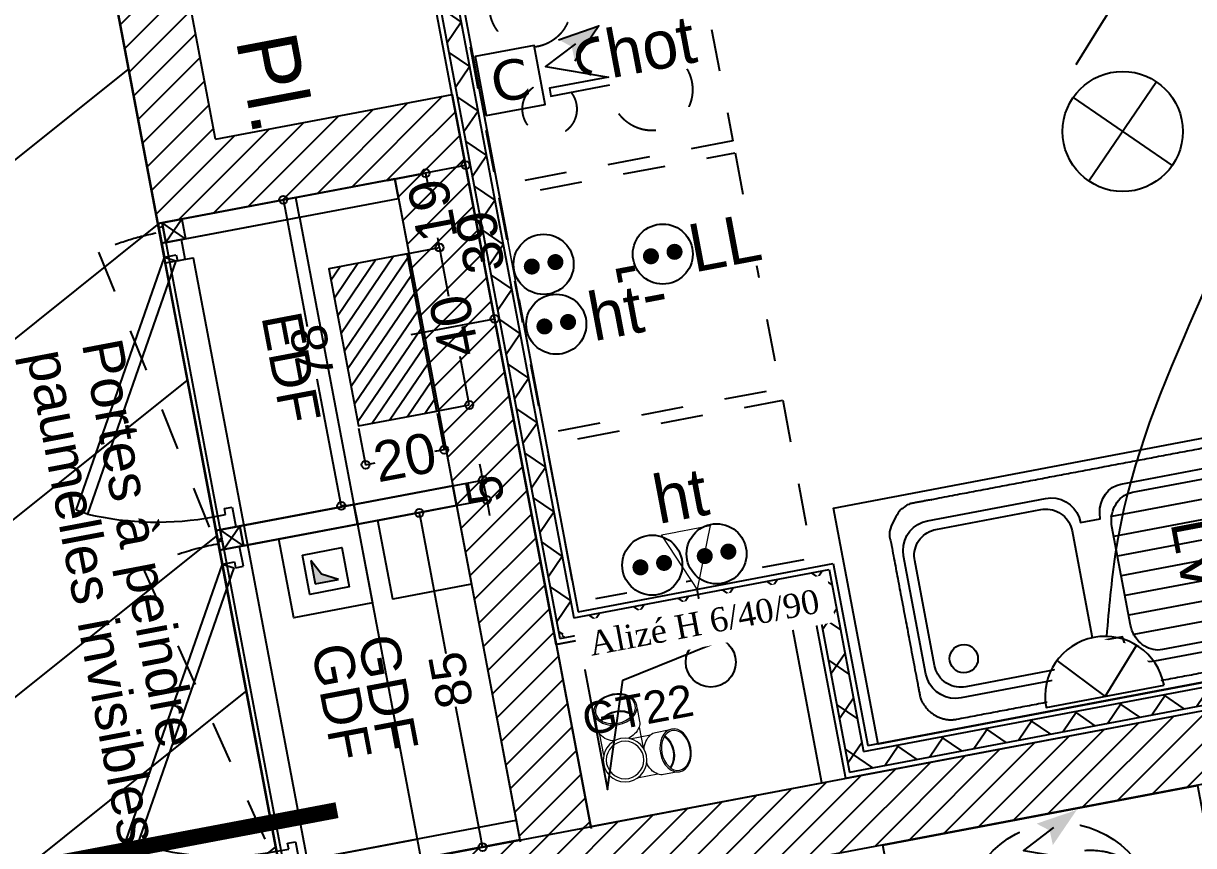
# Model space of a CAD drawing. Header units: centimetres. Extents: x 197412 to 267601, y -375791 to -305433.
# Drawn here: x 219676 to 222599, y -348816 to -346764 of the extents above; entities that cross this region are included whole.
import ezdxf

# ---------------------------------------------------------------- set-up
doc = ezdxf.new("R2010")
doc.units = ezdxf.units.CM
doc.header["$PDMODE"] = 67
doc.linetypes.add('Style de ligne -1', pattern=[0.41664, 0.20828, -0.20836])
for name, color, linetype in [('3-BAT C-Niveau 0', 250, 'Continuous'), ('prlm-EAU-CHU', 42, 'Continuous'), ('prlm-GT', 242, 'Continuous'), ('prlm-MOD-PB', 123, 'Continuous'), ('prlm-VMC', 62, 'Continuous')]:
    doc.layers.add(name, color=color, linetype=linetype)
for name, color, linetype, lineweight in [('FAUX PLAFOND', 9, 'Continuous', 25), ('prlm-ELEC-CFO', 1, 'Continuous', 25), ('prlm-GAZ', 2, 'Continuous', 25), ('RESERAVTION', 5, 'Continuous', 25)]:
    doc.layers.add(name, color=color, linetype=linetype, lineweight=lineweight)
doc.styles.add('Arial', font='arial.ttf')
doc.styles.add('Geneva', font='arial.ttf')
doc.styles.add('Helvetica', font='arial.ttf')
doc.styles.add('prlm-elec-cfo', font='comic.ttf', dxfattribs={"height": 12})
doc.styles.add('prlm-vmc', font='pala.ttf', dxfattribs={"height": 14})
doc.styles.get("Standard").update_dxf_attribs({"font": 'ARIALUNI.TTF', "height": 100})
doc.dimstyles.new('IS cotation 1_20ème', dxfattribs={"dimtxt": 90, "dimasz": 20, "dimexe": 0, "dimexo": 0, "dimgap": 3, "dimtad": 0, "dimdec": 0, "dimtxsty": 'Arial', "dimblk": 'ORIGIN', "dimcen": 0, "dimdle": 10, "dimclrd": 256, "dimclre": 256, "dimclrt": 256, "dimazin": 0, "dimtfac": 1, "dimtdec": 0, "dimtix": 1, "dimtmove": 0, "dimatfit": 0, "dimldrblk": 'ORIGIN', "dimfxl": 10, "dimfrac": 2, "dimtolj": 1, "dimlwd": -1, "dimlwe": 25, "dimarcsym": 0})
pattern_1 = [(45, (82627.55, 127994.637), (-31.2347524, 39.0434405), [])]

# ---------------------------------------------------------------- blocks, each defined once
blk = doc.blocks.new('Groupe-298-1')
at = {"linetype": 'Continuous'}
for p, q in [((13763.04, -47524.71), (13759.05, -47530.55)), ((13763.97, -47529.62), (13758.12, -47525.64))]:
    blk.add_line(p, q, dxfattribs=at)
at = {"linetype": 'Continuous', "flags": 128}
blk.add_lwpolyline([(13763.04, -47524.71), (13763.97, -47529.62), (13759.05, -47530.55), (13758.12, -47525.64)], close=True, dxfattribs=at)
blk = doc.blocks.new('Groupe-299-1')
at = {"linetype": 'Continuous'}
for p, q in [((13778.48, -47606.26), (13772.64, -47602.28)), ((13777.55, -47601.35), (13773.57, -47607.19))]:
    blk.add_line(p, q, dxfattribs=at)
at = {"linetype": 'Continuous', "flags": 128}
blk.add_lwpolyline([(13777.55, -47601.35), (13778.48, -47606.26), (13773.57, -47607.19), (13772.64, -47602.28)], close=True, dxfattribs=at)
blk = doc.blocks.new('Groupe-300-1')
at = {"linetype": 'Continuous'}
for p, q in [((13763.04, -47524.71), (13759.05, -47530.55)), ((13763.97, -47529.62), (13758.12, -47525.64))]:
    blk.add_line(p, q, dxfattribs=at)
at = {"linetype": 'Continuous', "flags": 128}
blk.add_lwpolyline([(13763.04, -47524.71), (13763.97, -47529.62), (13759.05, -47530.55), (13758.12, -47525.64)], close=True, dxfattribs=at)
blk = doc.blocks.new('Groupe-301-1')
at = {"linetype": 'Continuous'}
blk.add_line((13817.16, -47519.55), (13830.74, -47591.27), dxfattribs=at)
at = {"linetype": 'Style de ligne -1', "ltscale": 50.8}
blk.add_line((13742.26, -47532.92), (13771, -47604.41), dxfattribs=at)
at = {"linetype": 'Continuous', "flags": 128}
for points in [[(13759.05, -47530.55), (13817.16, -47519.55), (13816.23, -47514.64), (13758.12, -47525.64)], [(13773.07, -47604.55), (13772.09, -47604.74), (13757.32, -47526.78), (13758.3, -47526.59)], [(13778.48, -47606.26), (13777.55, -47601.35), (13830.74, -47591.27), (13831.67, -47596.19)]]:
    blk.add_lwpolyline(points, close=True, dxfattribs=at)
at = {"linetype": 'Style de ligne -1', "ltscale": 50.8}
blk.add_arc((13767.52, -47585.99), 58.77, 100.7241, 115.4507, dxfattribs=at)
for name in ['Groupe-298-1', 'Groupe-300-1', 'Groupe-299-1']:
    blk.add_blockref(name, (0, 0))
at = {"insert": (13790.38, -47561.77), "char_height": 9.966, "width": 55.6525, "attachment_point": 5, "rotation": 280.7231, "line_spacing_factor": 0.72537, "style": 'Geneva'}
blk.add_mtext('EDF', dxfattribs=at)
blk = doc.blocks.new('Groupe-302-1')
at = {"linetype": 'Continuous'}
for p, q in [((13778.48, -47606.26), (13772.64, -47602.28)), ((13777.55, -47601.35), (13773.57, -47607.19))]:
    blk.add_line(p, q, dxfattribs=at)
at = {"linetype": 'Continuous', "flags": 128}
blk.add_lwpolyline([(13777.55, -47601.35), (13778.48, -47606.26), (13773.57, -47607.19), (13772.64, -47602.28)], close=True, dxfattribs=at)
blk = doc.blocks.new('Groupe-303-1')
at = {"linetype": 'Continuous'}
for p, q in [((13793.36, -47684.86), (13789.38, -47690.7)), ((13794.3, -47689.77), (13788.45, -47685.79))]:
    blk.add_line(p, q, dxfattribs=at)
at = {"linetype": 'Continuous', "flags": 128}
blk.add_lwpolyline([(13793.36, -47684.86), (13794.3, -47689.77), (13789.38, -47690.7), (13788.45, -47685.79)], close=True, dxfattribs=at)
blk = doc.blocks.new('Groupe-304-1')
at = {"linetype": 'Continuous'}
blk.add_line((13831.67, -47596.19), (13846.56, -47674.79), dxfattribs=at)
at = {"linetype": 'Style de ligne -1', "ltscale": 50.8}
blk.add_line((13753.4, -47611.94), (13788.04, -47689), dxfattribs=at)
at = {"linetype": 'Continuous', "flags": 128}
for points in [[(13778.48, -47606.26), (13831.67, -47596.19), (13830.74, -47591.27), (13777.55, -47601.35)], [(13831.67, -47596.19), (13835.39, -47615.84), (13815.74, -47619.56), (13812.02, -47599.91)], [(13789.02, -47688.81), (13788.04, -47689), (13772.17, -47605.16), (13773.15, -47604.98)], [(13794.3, -47689.77), (13793.36, -47684.86), (13846.56, -47674.79), (13847.49, -47679.7)]]:
    blk.add_lwpolyline(points, close=True, dxfattribs=at)
at = {"linetype": 'Style de ligne -1', "ltscale": 50.8}
blk.add_arc((13786.97, -47683.55), 79.15, 100.7241, 115.4507, dxfattribs=at)
for name in ['Groupe-302-1', 'Groupe-303-1']:
    blk.add_blockref(name, (0, 0))
at = {"insert": (13814.53, -47643), "char_height": 9.966, "width": 55.6525, "attachment_point": 5, "rotation": 280.7236, "line_spacing_factor": 0.72537, "style": 'Geneva'}
blk.add_mtext('GDF', dxfattribs=at)
blk = doc.blocks.new('xi.BL')
at = {"color": 0, "lineweight": 5}
blk.add_wipeout([(-7.5, -7.5), (7.5, -7.5), (7.5, 7.5), (-7.5, 7.5)], dxfattribs=at).dxf.layer = 'prlm-ELEC-CFO'
at = {"layer": 'prlm-ELEC-CFO', "lineweight": 5}
blk.add_hatch(color=0, dxfattribs=at).paths.add_polyline_path([(-3, 6), (-0.1, 3.7), (0, 0), (7.5, 7.5)])
at = {"layer": 'prlm-ELEC-CFO', "color": 0}
blk.add_lwpolyline([(0.95, 4.23), (-7.5, 0), (7.5, -5.5), (-7.5, -5.5), (-7.5, -7.5), (7.5, -7.5)], dxfattribs=at)
blk = doc.blocks.new('xi.LL')
at = {"color": 0, "lineweight": 5}
blk.add_wipeout([(-7.5, -7.5), (7.5, -7.5), (7.5, 7.5), (-7.5, 7.5)], dxfattribs=at).dxf.layer = 'prlm-ELEC-CFO'
at = {"layer": 'prlm-ELEC-CFO', "color": 0, "linetype": 'ByBlock', "lineweight": 5, "const_width": 2}
for points in [[(-4, 0, 1), (-2, 0, 1)], [(2, 0, 1), (4, 0, 1)]]:
    blk.add_lwpolyline(points, format="xyb", close=True, dxfattribs=at)
at = {"layer": 'prlm-ELEC-CFO', "color": 0, "linetype": 'ByBlock', "lineweight": -2}
blk.add_circle((0, 0), 7.5, dxfattribs=at)
blk = doc.blocks.new('xi.HOT')
at = {"layer": 'prlm-ELEC-CFO', "lineweight": 5}
blk.add_hatch(color=0, dxfattribs=at).paths.add_polyline_path([(-3, 6), (-0.1, 3.7), (0, 0), (7.5, 7.5)])
at = {"layer": 'prlm-ELEC-CFO', "color": 0}
for points in [[(-3, 6), (7.5, 7.5), (0, 0)], [(0.95, 4.23), (-7.5, 0), (7.5, -5.5), (-7.5, -5.5), (-7.5, -7.5), (7.5, -7.5)]]:
    blk.add_lwpolyline(points, dxfattribs=at)
blk = doc.blocks.new('xi.SF32')
at = {"layer": 'prlm-ELEC-CFO', "color": 0, "flags": 128}
blk.add_lwpolyline([(-7.5, -7.5), (7.5, -7.5), (7.5, 7.5), (-7.5, 7.5)], close=True, dxfattribs=at)
at = {"layer": 'prlm-ELEC-CFO', "color": 0, "linetype": 'ByBlock', "insert": (0, 0), "char_height": 10, "width": 11.36, "attachment_point": 5}
blk.add_mtext('{\\fVerdana|b0|i0|c0|p34;C}', dxfattribs=at)
blk = doc.blocks.new('xi.PCHT')
at = {"color": 0, "lineweight": 5}
blk.add_wipeout([(-7.5, -7.5), (7.5, -7.5), (7.5, 7.5), (-7.5, 7.5)], dxfattribs=at).dxf.layer = 'prlm-ELEC-CFO'
at = {"layer": 'prlm-ELEC-CFO', "color": 0, "linetype": 'ByBlock', "lineweight": 5, "const_width": 2}
for points in [[(-4, 0, 1), (-2, 0, 1)], [(2, 0, 1), (4, 0, 1)]]:
    blk.add_lwpolyline(points, format="xyb", close=True, dxfattribs=at)
at = {"layer": 'prlm-ELEC-CFO', "color": 0, "linetype": 'ByBlock', "lineweight": -2}
blk.add_circle((0, 0), 7.5, dxfattribs=at)
blk = doc.blocks.new('xi.PTCE')
at = {"layer": 'prlm-ELEC-CFO', "color": 0}
for points in [[(-10.61, 10.61), (10.61, -10.61)], [(10.61, 10.61), (-10.61, -10.61)]]:
    blk.add_lwpolyline(points, dxfattribs=at)
at = {"layer": 'prlm-ELEC-CFO', "color": 0, "linetype": 'ByBlock'}
blk.add_circle((0, 0), 15, dxfattribs=at)
blk = doc.blocks.new('xi.ECAP')
at = {"color": 0}
blk.add_wipeout([(-15, 0), (-10.13, 11.06), (0, 15), (10.13, 11.06), (15, 0)], dxfattribs=at).dxf.layer = 'prlm-ELEC-CFO'
at = {"layer": 'prlm-ELEC-CFO', "color": 0, "linetype": 'ByBlock', "lineweight": -2, "flags": 128}
blk.add_lwpolyline([(15, 0, 1), (-15, 0)], format="xyb", close=True, dxfattribs=at)
at = {"layer": 'prlm-ELEC-CFO', "color": 0}
blk.add_lwpolyline([(-10.13, 11.06), (0, 0), (10.13, 11.06)], dxfattribs=at)
blk = doc.blocks.new('xi.resagaz10')
at = {"layer": 'prlm-MOD-PB'}
blk.add_hatch(color=0, dxfattribs=at).paths.add_polyline_path([(1.81, -1.7), (3.77, -5.6), (7.71, -7.7), (1.81, -7.7)], flags=16)
at = {"layer": 'prlm-MOD-PB', "color": 0}
for p, q in [((1.81, -1.7), (1.81, -7.7)), ((3.77, -5.6), (1.81, -1.7)), ((7.71, -7.7), (3.77, -5.6)), ((1.81, -7.7), (7.71, -7.7))]:
    blk.add_line(p, q, dxfattribs=at)
blk.add_lwpolyline([(0, 0), (10, 0), (10, -10), (0, -10)], close=True, dxfattribs=at)
blk = doc.blocks.new('xi.gdf70')
at = {"linetype": 'Continuous'}
for p, q in [((0, 0), (80, 0)), ((0, -30), (0, -35)), ((5, -30), (0, -30)), ((3.5, -32), (5, -32)), ((3.5, -35), (3.5, -32)), ((5, -32), (5, -30)), ((75, -30), (80, -30)), ((75, -32), (75, -30)), ((76.5, -32), (75, -32)), ((76.5, -35), (76.5, -32)), ((80, -30), (80, -35)), ((0, -35), (3.5, -35)), ((80, -35), (76.5, -35))]:
    blk.add_line(p, q, dxfattribs=at)
at = {"linetype": 'Continuous', "flags": 128}
for points in [[(0, -35), (0, 0), (-5, 0), (-5, -35)], [(0, 0), (20, 0), (20, -20), (0, -20)], [(85, -35), (80, -35), (80, 0), (85, 0)], [(5, -32.4), (68.22, -68.9), (66.72, -71.5), (3.5, -35)]]:
    blk.add_lwpolyline(points, close=True, dxfattribs=at)
at = {"linetype": 'Continuous'}
blk.add_arc((3.5, -35), 73, 330, 0, dxfattribs=at)
at = {"insert": (42.81, -12.22), "char_height": 9.966, "width": 55.6525, "attachment_point": 5, "line_spacing_factor": 0.72537, "style": 'Geneva'}
blk.add_mtext('GDF', dxfattribs=at)
blk = doc.blocks.new('xi.edf73')
at = {"linetype": 'Continuous'}
for p, q in [((0, 0), (73, 0)), ((5, -30), (0, -30)), ((0, -30), (0, -35)), ((3.5, -35), (3.5, -32)), ((3.5, -32), (5, -32)), ((5, -32), (5, -30)), ((68, -32), (68, -30)), ((68, -30), (73, -30)), ((69.5, -32), (68, -32)), ((69.5, -35), (69.5, -32)), ((73, -30), (73, -35)), ((0, -35), (3.5, -35)), ((3.5, -35), (5, -32.4)), ((61.45, -68.46), (3.5, -35)), ((5, -32.4), (62.95, -65.86)), ((73, -35), (69.5, -35)), ((62.95, -65.86), (61.45, -68.46))]:
    blk.add_line(p, q, dxfattribs=at)
at = {"linetype": 'Continuous', "flags": 128}
for points in [[(0, -35), (0, 0), (-5, 0), (-5, -35)], [(78, -35), (73, -35), (73, 0), (78, 0)]]:
    blk.add_lwpolyline(points, close=True, dxfattribs=at)
at = {"linetype": 'Continuous'}
blk.add_arc((-6.5, -35), 76, 336.0423, 0, dxfattribs=at)
at = {"insert": (36.5, -9.03), "char_height": 9.966, "width": 55.6525, "attachment_point": 5, "line_spacing_factor": 0.72537, "style": 'Geneva'}
blk.add_mtext('EDF', dxfattribs=at)
blk = doc.blocks.new('xi.cee1')
at = {"layer": 'prlm-EAU-CHU', "color": 0, "lineweight": 13}
for p, q in [((7.43, 5), (2.17, 5)), ((12.09, 5.34), (8.77, 5.34)), ((2.17, -5), (7.43, -5)), ((8.77, -5.34), (12.09, -5.34))]:
    blk.add_line(p, q, dxfattribs=at)
for radius in [5.45, 4.69]:
    blk.add_circle((0, 0), radius, dxfattribs=at)
for centre, radius, start, end in [((10.09, 0.78), 4.99, 122.4397, 169.5051), ((8.79, 2.49), 2.86, 90.508, 118.9381), ((6.35, 0), 5.87, 317.8112, 42.1667), ((6.14, 0), 6.3, 318.9248, 41.0752), ((10.09, -0.78), 4.99, 190.4949, 237.5603), ((8.79, -2.49), 2.86, 241.0619, 269.492)]:
    blk.add_arc(centre, radius, start, end, dxfattribs=at)
for centre, major_axis, ratio in [((12.84, 0), (0, -5.44), 0.708306), ((12.94, 0), (0, -5.05), 0.707331)]:
    blk.add_ellipse(centre, major_axis=major_axis, ratio=ratio, dxfattribs=at)
blk = doc.blocks.new('xi.be')
at = {"layer": 'prlm-VMC', "color": 0, "linetype": 'ByBlock', "lineweight": 5, "flags": 128}
blk.add_lwpolyline([(-6.17, -15), (6.17, -15), (0, 0)], close=True, dxfattribs=at)
at = {"layer": 'prlm-VMC', "color": 0, "linetype": 'ByBlock', "lineweight": 5}
blk.add_solid([(0, -1), (5.17, -14), (-5.17, -14), (0, -1)], dxfattribs=at)
blk = doc.blocks.new('Groupe-122-1')
at = {"linetype": 'Style de ligne -1', "ltscale": 50.8, "flags": 128}
blk.add_lwpolyline([(13900.67, -47505.17), (13841.73, -47516.41), (13830.49, -47457.47), (13889.43, -47446.24)], close=True, dxfattribs=at)
at = {"linetype": 'Style de ligne -1', "ltscale": 50.8}
for points in [[(13870, -47470.6), (13871.03, -47472.1), (13874.32, -47473.66), (13877.94, -47473.37), (13880.92, -47471.29), (13882.47, -47467.99), (13882.17, -47464.35), (13880.1, -47461.35), (13876.81, -47459.79), (13873.19, -47460.09), (13870.21, -47462.17), (13868.66, -47465.47), (13868.96, -47469.1), (13870, -47470.6)], [(13841.69, -47477.39), (13843.24, -47479.64), (13848.17, -47481.99), (13853.6, -47481.54), (13858.08, -47478.42), (13860.4, -47473.48), (13859.95, -47468.02), (13856.84, -47463.52), (13851.91, -47461.18), (13846.48, -47461.62), (13842, -47464.74), (13839.68, -47469.69), (13840.14, -47475.14), (13841.69, -47477.39)], [(13888.79, -47486.57), (13887.24, -47484.32), (13882.31, -47481.97), (13876.88, -47482.42), (13872.4, -47485.53), (13870.08, -47490.48), (13870.54, -47495.94), (13873.64, -47500.44), (13878.57, -47502.78), (13884, -47502.34), (13888.48, -47499.22), (13890.8, -47494.27), (13890.35, -47488.82), (13888.79, -47486.57)], [(13860.49, -47493.36), (13859.45, -47491.86), (13856.16, -47490.29), (13852.54, -47490.59), (13849.56, -47492.67), (13848.01, -47495.97), (13848.32, -47499.6), (13850.39, -47502.61), (13853.67, -47504.17), (13857.29, -47503.87), (13860.28, -47501.79), (13861.83, -47498.49), (13861.52, -47494.86), (13860.49, -47493.36)]]:
    blk.add_open_spline(points, degree=2, dxfattribs=at)
blk = doc.blocks.new('Groupe-123-1')
blk.add_blockref('Groupe-122-1', (0, 0))
at = {"insert": (13872.17, -47482.69), "char_height": 10.66, "attachment_point": 2, "rotation": 280.7663, "line_spacing_factor": 1.060906, "style": 'Geneva'}
blk.add_mtext('C', dxfattribs=at)
blk = doc.blocks.new('Groupe-124-1')
at = {"linetype": 'Style de ligne -1', "ltscale": 50.8, "flags": 128}
blk.add_lwpolyline([(13901.23, -47508.12), (13912.46, -47567.06), (13853.52, -47578.29), (13842.29, -47519.36)], close=True, dxfattribs=at)
at = {"insert": (13883.2, -47542.1), "char_height": 10.657, "attachment_point": 2, "rotation": 280.7663, "line_spacing_factor": 1.060906, "style": 'Geneva'}
blk.add_mtext('LL', dxfattribs=at)
blk = doc.blocks.new('Groupe-125-1')
at = {"linetype": 'Style de ligne -1', "ltscale": 50.8, "flags": 128}
blk.add_lwpolyline([(14116.77, -47621.68), (14057.83, -47632.92), (14046.6, -47573.98), (14105.54, -47562.74)], close=True, dxfattribs=at)
at = {"insert": (14093.29, -47600.14), "char_height": 10.66, "attachment_point": 2, "rotation": 280.7663, "line_spacing_factor": 1.060906, "style": 'Geneva'}
blk.add_mtext('F', dxfattribs=at)
blk = doc.blocks.new('Evier 01 100x60')
at = {"linetype": 'Continuous'}
for p, q in [((7.88, -15), (42.12, -15)), ((42.12, -15), (42.5, -15)), ((7.5, -20), (42.5, -20)), ((7.5, -25), (42.5, -25)), ((7.5, -30), (42.5, -30)), ((7.5, -35), (42.5, -35)), ((7.5, -40), (42.5, -40)), ((7.88, -45), (42.12, -45)), ((42.12, -45), (42.5, -45))]:
    blk.add_line(p, q, dxfattribs=at)
at = {"linetype": 'Continuous', "flags": 128}
for points in [[(-10, 0), (110, 0), (110, -60), (-10, -60)], [(50, -15), (50.11, -13.7), (50.45, -12.43), (51, -11.25), (51.75, -10.18), (52.68, -9.25), (53.75, -8.5), (54.93, -7.95), (56.2, -7.61), (57.5, -7.5), (87.5, -7.5), (88.8, -7.61), (90.07, -7.95), (91.25, -8.5), (92.32, -9.25), (93.25, -10.18), (94, -11.25), (94.55, -12.43), (94.89, -13.7), (95, -15), (95, -45), (94.89, -46.3), (94.55, -47.57), (94, -48.75), (93.25, -49.82), (92.32, -50.75), (91.25, -51.5), (90.07, -52.05), (88.8, -52.39), (87.5, -52.5), (57.5, -52.5), (56.2, -52.39), (54.93, -52.05), (53.75, -51.5), (52.68, -50.75), (51.75, -49.82), (51, -48.75), (50.45, -47.57), (50.11, -46.3), (50, -45), (50, -45), (45, -45), (44.9, -46.3), (44.6, -47.57), (44.11, -48.75), (43.44, -49.82), (42.62, -50.75), (41.67, -51.5), (40.61, -52.05), (39.49, -52.39), (38.33, -52.5), (11.67, -52.5), (10.51, -52.39), (9.39, -52.05), (8.33, -51.5), (7.38, -50.75), (6.56, -49.82), (5.89, -48.75), (5.4, -47.57), (5.1, -46.3), (5, -45), (5, -15), (5, -15), (5.1, -13.7), (5.4, -12.43), (5.89, -11.25), (6.56, -10.18), (7.38, -9.25), (8.33, -8.5), (9.39, -7.95), (10.51, -7.61), (11.67, -7.5), (38.33, -7.5), (39.49, -7.61), (40.61, -7.95), (41.67, -8.5), (42.62, -9.25), (43.44, -10.18), (44.11, -11.25), (44.6, -12.43), (44.9, -13.7), (45, -15), (50, -15)], [(35.83, -10), (36.41, -10.03), (36.99, -10.11), (37.56, -10.26), (38.11, -10.45), (38.65, -10.7), (39.17, -11), (39.66, -11.36), (40.12, -11.75), (40.55, -12.2), (40.94, -12.68), (41.29, -13.2), (41.61, -13.75), (41.88, -14.33), (42.1, -14.93), (42.27, -15.56), (42.4, -16.2), (42.47, -16.85), (42.5, -17.5), (42.5, -42.5), (42.5, -42.5), (42.47, -43.15), (42.4, -43.8), (42.27, -44.44), (42.1, -45.07), (41.88, -45.67), (41.61, -46.25), (41.29, -46.8), (40.94, -47.32), (40.55, -47.8), (40.12, -48.25), (39.66, -48.64), (39.17, -49), (38.65, -49.3), (38.11, -49.55), (37.56, -49.74), (36.99, -49.89), (36.41, -49.97), (35.83, -50), (14.17, -50), (13.59, -49.97), (13.01, -49.89), (12.44, -49.74), (11.89, -49.55), (11.35, -49.3), (10.83, -49), (10.34, -48.64), (9.88, -48.25), (9.45, -47.8), (9.06, -47.32), (8.71, -46.8), (8.39, -46.25), (8.12, -45.67), (7.9, -45.07), (7.73, -44.44), (7.6, -43.8), (7.53, -43.15), (7.5, -42.5), (7.5, -17.5), (7.53, -16.85), (7.6, -16.2), (7.73, -15.56), (7.9, -14.93), (8.12, -14.33), (8.39, -13.75), (8.71, -13.2), (9.06, -12.68), (9.45, -12.2), (9.88, -11.75), (10.34, -11.36), (10.83, -11), (11.35, -10.7), (11.89, -10.45), (12.44, -10.26), (13.01, -10.11), (13.59, -10.03), (14.17, -10), (35.83, -10)], [(85.83, -10), (86.41, -10.03), (86.99, -10.1), (87.56, -10.23), (88.11, -10.4), (88.65, -10.62), (89.17, -10.89), (89.66, -11.21), (90.12, -11.56), (90.55, -11.95), (90.94, -12.38), (91.29, -12.84), (91.61, -13.33), (91.88, -13.85), (92.1, -14.39), (92.27, -14.94), (92.4, -15.51), (92.47, -16.09), (92.5, -16.67), (92.5, -43.33), (92.5, -43.33), (92.47, -43.91), (92.4, -44.49), (92.27, -45.06), (92.1, -45.61), (91.88, -46.15), (91.61, -46.67), (91.29, -47.16), (90.94, -47.62), (90.55, -48.05), (90.12, -48.44), (89.66, -48.79), (89.17, -49.11), (88.65, -49.38), (88.11, -49.6), (87.56, -49.77), (86.99, -49.9), (86.41, -49.97), (85.83, -50), (59.17, -50), (59.17, -50), (58.59, -49.97), (58.01, -49.9), (57.44, -49.77), (56.89, -49.6), (56.35, -49.38), (55.83, -49.11), (55.34, -48.79), (54.88, -48.44), (54.45, -48.05), (54.06, -47.62), (53.71, -47.16), (53.39, -46.67), (53.12, -46.15), (52.9, -45.61), (52.73, -45.06), (52.6, -44.49), (52.53, -43.91), (52.5, -43.33), (52.5, -16.67), (52.53, -16.09), (52.6, -15.51), (52.73, -14.94), (52.9, -14.39), (53.12, -13.85), (53.39, -13.33), (53.71, -12.84), (54.06, -12.38), (54.45, -11.95), (54.88, -11.56), (55.34, -11.21), (55.83, -10.89), (56.35, -10.62), (56.89, -10.4), (57.44, -10.23), (58.01, -10.1), (58.59, -10.03), (59.17, -10), (85.83, -10)]]:
    blk.add_lwpolyline(points, close=True, dxfattribs=at)
at = {"linetype": 'Continuous'}
blk.add_ellipse((85, -17), major_axis=(3.54, 0), ratio=1, dxfattribs=at)
blk.add_open_spline([(89.6, -2.5), (91.72, -2.5), (95.38, -4.69), (97.5, -8.49), (97.5, -30), (97.5, -51.51), (95.38, -55.31), (91.72, -57.5), (50, -57.5), (8.28, -57.5), (4.62, -55.31), (2.5, -51.51), (2.5, -30), (2.5, -8.49), (4.62, -4.69), (8.28, -2.5), (49.47, -2.5), (89.6, -2.5)], degree=2, knots=[0, 0, 0, 0.007967, 0.015935, 0.023902, 0.172105, 0.180072, 0.18804, 0.196007, 0.501992, 0.509959, 0.517926, 0.525894, 0.674097, 0.682064, 0.690032, 0.697999, 1, 1, 1], dxfattribs=at)
blk = doc.blocks.new('Groupe-126-1')
at = {"linetype": 'Style de ligne -1', "ltscale": 50.8, "flags": 128}
blk.add_lwpolyline([(13913.15, -47569.91), (13920.58, -47609.32), (13861.62, -47620.44), (13854.19, -47581.02)], close=True, dxfattribs=at)
for name in ['Groupe-123-1', 'Groupe-124-1', 'Groupe-125-1']:
    blk.add_blockref(name, (0, 0))
at = {"rotation": 190.7235947438639}
blk.add_blockref('Evier 01 100x60', (14045.06, -47635.33), dxfattribs=at)
at = {"insert": (14022.13, -47607.48), "char_height": 10.657, "attachment_point": 2, "rotation": 280.7221, "line_spacing_factor": 1.060906, "style": 'Geneva'}
blk.add_mtext('LV', dxfattribs=at)
blk = doc.blocks.new('_Origin')
at = {"color": 0, "linetype": 'ByBlock', "lineweight": -2}
blk.add_line((0, 0), (-1, 0), dxfattribs=at)
blk.add_circle((0, 0), 0.5, dxfattribs=at)
blk = doc.blocks.new('*D710')
at = {"layer": 'Defpoints', "color": 0, "transparency": 16777216}
for p in [(220338, -347201.8), (220470.4, -347968.5), (220482.7, -347966.2)]:
    blk.add_point(p, dxfattribs=at)
at = {"layer": 'RESERAVTION', "lineweight": 25, "transparency": 16777216}
for p, q in [((220338, -347201.8), (220325.6, -347204.1)), ((220482.7, -347966.2), (220470.4, -347968.5))]:
    blk.add_line(p, q, dxfattribs=at)
at = {"layer": 'RESERAVTION', "transparency": 16777216}
for p, q in [((220329.3, -347223.8), (220385.5, -347520.3)), ((220466.7, -347948.8), (220410.5, -347652.3))]:
    blk.add_line(p, q, dxfattribs=at)
at = {"layer": 'RESERAVTION', "transparency": 16777216, "xscale": 20, "yscale": 20, "zscale": 20}
for p, rotation in [((220325.6, -347204.1), 100.7236014113933), ((220470.4, -347968.5), 280.7236014113932)]:
    blk.add_blockref('_Origin', p, dxfattribs=dict(at, rotation=rotation))
at = {"layer": 'RESERAVTION', "transparency": 16777216, "insert": (220398, -347586.3), "char_height": 90, "attachment_point": 5, "rotation": 100.7236, "style": 'Arial'}
blk.add_mtext('\\A1;78', dxfattribs=at)
blk = doc.blocks.new('*D711')
at = {"layer": 'Defpoints', "color": 0, "transparency": 16777216}
for p in [(220663.9, -347934.2), (220833.7, -347953.1), (220673.3, -347983.5)]:
    blk.add_point(p, dxfattribs=at)
at = {"layer": 'RESERAVTION', "transparency": 16777216}
for p, q in [((220820.6, -347884.2), (220816.9, -347864.5)), ((220824.3, -347903.8), (220833.7, -347953.1)), ((220837.4, -347972.8), (220841.1, -347992.4))]:
    blk.add_line(p, q, dxfattribs=at)
at = {"layer": 'RESERAVTION', "lineweight": 25, "transparency": 16777216}
for p, q in [((220663.9, -347934.2), (220824.3, -347903.8)), ((220673.3, -347983.5), (220833.7, -347953.1))]:
    blk.add_line(p, q, dxfattribs=at)
at = {"layer": 'RESERAVTION', "transparency": 16777216, "xscale": 20, "yscale": 20, "zscale": 20}
for p, rotation in [((220824.3, -347903.8), 280.7236014113932), ((220833.7, -347953.1), 100.7236014113933)]:
    blk.add_blockref('_Origin', p, dxfattribs=dict(at, rotation=rotation))
at = {"layer": 'RESERAVTION', "transparency": 16777216, "insert": (220829, -347928.5), "char_height": 90, "attachment_point": 5, "rotation": 100.7236, "style": 'Arial'}
blk.add_mtext('\\A1;5', dxfattribs=at)
blk = doc.blocks.new('*D712')
at = {"layer": 'Defpoints', "color": 0, "transparency": 16777216}
for p in [(220690, -347981.4), (220823.3, -348820.3), (220848, -348815.6)]:
    blk.add_point(p, dxfattribs=at)
at = {"layer": 'RESERAVTION', "lineweight": 25, "transparency": 16777216}
for p, q in [((220690, -347981.4), (220665.4, -347986.1)), ((220848, -348815.6), (220823.3, -348820.3))]:
    blk.add_line(p, q, dxfattribs=at)
at = {"layer": 'RESERAVTION', "transparency": 16777216}
for p, q in [((220669.1, -348005.7), (220731.7, -348336.5)), ((220819.6, -348800.7), (220757, -348469.9))]:
    blk.add_line(p, q, dxfattribs=at)
at = {"layer": 'RESERAVTION', "transparency": 16777216, "xscale": 20, "yscale": 20, "zscale": 20}
for p, rotation in [((220665.4, -347986.1), 100.7236014113933), ((220823.3, -348820.3), 280.7236014113932)]:
    blk.add_blockref('_Origin', p, dxfattribs=dict(at, rotation=rotation))
at = {"layer": 'RESERAVTION', "transparency": 16777216, "insert": (220744.3, -348403.2), "char_height": 90, "attachment_point": 5, "rotation": 100.7236, "style": 'Arial'}
blk.add_mtext('\\A1;85', dxfattribs=at)
blk = doc.blocks.new('Groupe-62-1')
at = {"linetype": 'Continuous', "flags": 128}
blk.add_lwpolyline([(13938.16, -47681), (14016.76, -47666.08), (14027.01, -47720.12), (13948.42, -47735.03)], close=True, dxfattribs=at)
at = {"linetype": 'Continuous'}
for centre, major_axis in [((13982.44, -47699.21), (-4.43, 23.33)), ((13978.84, -47679.69), (1.47, 0.28)), ((13980.53, -47689.73), (2.46, 0.47))]:
    blk.add_ellipse(centre, major_axis=major_axis, ratio=1, dxfattribs=at)
blk.add_open_spline([(14001.83, -47686.22), (13994.3, -47681.23), (13978.96, -47684.04), (13965.71, -47686.66), (13959.65, -47694.22)], degree=2, dxfattribs=at)
blk = doc.blocks.new('*D1816')
at = {"layer": 'Defpoints', "color": 0, "transparency": 16777216}
for p in [(220620.8, -347341.5), (220790.1, -347716.5), (220695.2, -347734.5)]:
    blk.add_point(p, dxfattribs=at)
at = {"layer": 'RESERAVTION', "lineweight": 25, "transparency": 16777216}
for p, q in [((220620.8, -347341.5), (220715.6, -347323.5)), ((220695.2, -347734.5), (220790.1, -347716.5))]:
    blk.add_line(p, q, dxfattribs=at)
at = {"layer": 'RESERAVTION', "transparency": 16777216}
for p, q in [((220719.4, -347343.2), (220738.6, -347444.9)), ((220786.3, -347696.9), (220767.1, -347595.2))]:
    blk.add_line(p, q, dxfattribs=at)
at = {"layer": 'RESERAVTION', "transparency": 16777216, "xscale": 20, "yscale": 20, "zscale": 20}
for p, rotation in [((220715.6, -347323.5), 100.7236014113933), ((220790.1, -347716.5), 280.7236014113932)]:
    blk.add_blockref('_Origin', p, dxfattribs=dict(at, rotation=rotation))
at = {"layer": 'RESERAVTION', "transparency": 16777216, "insert": (220752.9, -347520), "char_height": 100, "attachment_point": 5, "rotation": 100.7236, "style": 'Arial'}
blk.add_mtext('\\A1;40', dxfattribs=at)
blk = doc.blocks.new('*D1817')
at = {"layer": 'Defpoints', "color": 0, "transparency": 16777216}
for p in [(220710.3, -347737.3), (220513.8, -347774.5), (220727.6, -347828.4)]:
    blk.add_point(p, dxfattribs=at)
at = {"layer": 'RESERAVTION', "lineweight": 25, "transparency": 16777216}
for p, q in [((220710.3, -347737.3), (220727.6, -347828.4)), ((220513.8, -347774.5), (220531.1, -347865.6))]:
    blk.add_line(p, q, dxfattribs=at)
at = {"layer": 'RESERAVTION', "transparency": 16777216}
for p, q in [((220707.9, -347832.1), (220703.3, -347833)), ((220550.7, -347861.9), (220555.3, -347861))]:
    blk.add_line(p, q, dxfattribs=at)
at = {"layer": 'RESERAVTION', "transparency": 16777216, "xscale": 20, "yscale": 20, "zscale": 20}
for p, rotation in [((220727.6, -347828.4), 10.72360141139326), ((220531.1, -347865.6), 190.7236014113933)]:
    blk.add_blockref('_Origin', p, dxfattribs=dict(at, rotation=rotation))
at = {"layer": 'RESERAVTION', "transparency": 16777216, "insert": (220629.3, -347847), "char_height": 100, "attachment_point": 5, "rotation": 10.7236, "style": 'Arial'}
blk.add_mtext('\\A1;20', dxfattribs=at)
blk = doc.blocks.new('*D1829')
at = {"layer": 'Defpoints', "color": 0, "transparency": 16777216}
for p in [(220572.8, -347157.5), (220853.6, -347501.3), (220645.4, -347540.7)]:
    blk.add_point(p, dxfattribs=at)
at = {"layer": 'RESERAVTION', "lineweight": 25, "transparency": 16777216}
for p, q in [((220572.8, -347157.5), (220781, -347118.1)), ((220645.4, -347540.7), (220853.6, -347501.3))]:
    blk.add_line(p, q, dxfattribs=at)
at = {"layer": 'RESERAVTION', "transparency": 16777216}
for p, q in [((220784.7, -347137.7), (220803.4, -347236.3)), ((220849.8, -347481.6), (220831.2, -347383.1))]:
    blk.add_line(p, q, dxfattribs=at)
at = {"layer": 'RESERAVTION', "transparency": 16777216, "xscale": 20, "yscale": 20, "zscale": 20}
for p, rotation in [((220781, -347118.1), 100.7236014113933), ((220853.6, -347501.3), 280.7236014113932)]:
    blk.add_blockref('_Origin', p, dxfattribs=dict(at, rotation=rotation))
at = {"layer": 'RESERAVTION', "transparency": 16777216, "insert": (220817.3, -347309.7), "char_height": 100, "attachment_point": 5, "rotation": 100.7236, "style": 'Arial'}
blk.add_mtext('\\A1;39', dxfattribs=at)
blk = doc.blocks.new('*D1830')
at = {"layer": 'Defpoints', "color": 0, "transparency": 16777216}
for p in [(220586.1, -347155.8), (220716.1, -347323.5), (220621.3, -347341.5)]:
    blk.add_point(p, dxfattribs=at)
at = {"layer": 'RESERAVTION', "lineweight": 25, "transparency": 16777216}
for p, q in [((220586.1, -347155.8), (220681, -347137.9)), ((220621.3, -347341.5), (220716.1, -347323.5))]:
    blk.add_line(p, q, dxfattribs=at)
at = {"layer": 'RESERAVTION', "transparency": 16777216}
for p, q in [((220684.7, -347157.5), (220685.5, -347161.9)), ((220712.4, -347303.9), (220711.6, -347299.5))]:
    blk.add_line(p, q, dxfattribs=at)
at = {"layer": 'RESERAVTION', "transparency": 16777216, "xscale": 20, "yscale": 20, "zscale": 20}
for p, rotation in [((220681, -347137.9), 100.7236014113933), ((220716.1, -347323.5), 280.7236014113932)]:
    blk.add_blockref('_Origin', p, dxfattribs=dict(at, rotation=rotation))
at = {"layer": 'RESERAVTION', "transparency": 16777216, "insert": (220698.6, -347230.7), "char_height": 100, "attachment_point": 5, "rotation": 100.7236, "style": 'Arial'}
blk.add_mtext('\\A1;19', dxfattribs=at)

msp = doc.modelspace()

# ---------------------------------------------------------------- hatches: boundary and pattern name
at = {"linetype": 'Continuous'}
h = msp.add_hatch(dxfattribs=at)
h.set_pattern_fill('02_ISOLANT', color=256, scale=10, angle=-79.2764, style=0, pattern_type=2)
h.set_pattern_definition([(325.723595, (82441.66, 127994.64), (45.054865, 66.106423), []), (55.723595, (82441.66, 127994.64), (66.106423, -45.054865), [])])
h.paths.add_polyline_path([(220598.6, -345855.9), (220555.4, -345864.1), (221016.6, -348299.5), (221051.7, -348248)])
h = msp.add_hatch(dxfattribs=at)
h.set_pattern_fill('02_ISOLANT', color=256, scale=10, angle=10.723, style=0, pattern_type=2)
h.set_pattern_definition([(55.72301, (82441.66, 127994.64), (-66.105963, 45.055539), []), (145.72301, (82441.66, 127994.64), (45.055539, 66.105963), [])])
h.paths.add_polyline_path([(221051.7, -348248), (221016.6, -348299.5), (221654, -348178.8), (221689, -348127.3)])
h = msp.add_hatch(dxfattribs=at)
h.set_pattern_fill('02_ISOLANT', color=256, scale=10, angle=-79.2764, style=0, pattern_type=2)
h.set_pattern_definition([(325.723595, (82441.66, 127994.64), (45.054865, 66.106423), []), (55.723595, (82441.66, 127994.64), (66.106423, -45.054865), [])])
h.paths.add_polyline_path([(221689, -348127.3), (221654, -348178.8), (221740.1, -348633.2), (221775.1, -348581.8)])
h = msp.add_hatch(dxfattribs=at)
h.set_pattern_fill('02_ISOLANT', color=256, scale=10, angle=10.7236, style=0, pattern_type=2)
h.set_pattern_definition([(55.723595, (82441.66, 127994.64), (-66.106423, 45.054865), []), (145.723595, (82441.66, 127994.64), (45.054865, 66.106423), [])])
h.paths.add_polyline_path([(221775.1, -348581.8), (221740.1, -348633.2), (223638.4, -348273.7), (223630.2, -348230.4)])
at = {"layer": '3-BAT C-Niveau 0'}
h = msp.add_hatch(dxfattribs=at)
h.set_pattern_fill('MURS MACONNERIE-2', color=256, scale=10, style=0, pattern_type=2)
h.set_pattern_definition(pattern_1)
h.paths.add_polyline_path([(220013.4, -347263.6), (220156.7, -347053.2), (219910.6, -345753.8), (219733.8, -345787.3)])
h = msp.add_hatch(dxfattribs=at)
h.set_pattern_fill('MURS MACONNERIE-2', color=256, scale=10, style=0, pattern_type=2)
h.set_pattern_definition(pattern_1)
h.paths.add_polyline_path([(220156.7, -347053.2), (220013.4, -347263.6), (220603.9, -347151.7), (220747.3, -346941.4)])
h = msp.add_hatch(dxfattribs=at)
h.set_pattern_fill('MURS MACONNERIE-2', color=256, scale=10, style=0, pattern_type=2)
h.set_pattern_definition(pattern_1)
h.paths.add_polyline_path([(220747.3, -346941.4), (220603.9, -347151.7), (220917.4, -348807.1), (221094.3, -348773.6)])
h = msp.add_hatch(dxfattribs=at)
h.set_pattern_fill('MURS MACONNERIE-2', color=256, scale=10, style=0, pattern_type=2)
h.set_pattern_definition(pattern_1)
h.paths.add_polyline_path([(220326, -348914.2), (220536.3, -349057.6), (227363.4, -347764.7), (227329.9, -347587.8)])
at = {"layer": 'FAUX PLAFOND'}
h = msp.add_hatch(dxfattribs=at)
h.set_pattern_fill('BA 13', color=6, scale=10, style=0, pattern_type=2)
h.set_pattern_definition([(218.65981, (82441.66, 127994.64), (-199.24783, 287.75041), [])])
h.paths.add_polyline_path([(231437.6, -339270.7), (231393.3, -339279.1), (231393.3, -339279.2), (229700.5, -339599.8), (224818.6, -340524.4), (224818.6, -340524.3), (222646.5, -340935.7), (222646.5, -340935.7), (218945.4, -341636.6), (220323.7, -348914.6), (219107.7, -349144.9), (217729.4, -341866.9), (214344.2, -342508), (214325.6, -342409.7), (212095.3, -342832.1), (211556.4, -339986.5), (213785.8, -339559.1), (213767.1, -339460.8), (215316, -339167.5), (217152.3, -338819.7), (216443.4, -335076.3), (217624.3, -334852.7), (218340.7, -338635.3), (222076.9, -337927.7), (222128.4, -338199.9), (220944.3, -338424.1), (221396.5, -340811.7), (224752.6, -340175.9), (224395.1, -338287.7), (225513.6, -338075.9), (225706.2, -339093.9), (231208.4, -338051.9), (231208.4, -338052), (244427.3, -335548.6), (244658, -336766.9)])
h.paths.add_polyline_path([(217555.2, -339065.9), (218007.3, -341453.4), (220217.4, -341034.9), (219765.3, -338647.4)])
h.paths.add_polyline_path([(214589.7, -342100.7), (216484.4, -341741.8), (216032.3, -339354.3), (214137.6, -339713.1)])
at = {"layer": 'RESERAVTION'}
h = msp.add_hatch(dxfattribs=at)
h.set_pattern_fill('ANSI31', color=256, scale=10)
h.set_pattern_definition([(55.723601, (-11.354, 59.953), (-26.2359887, 17.8811464), [])])
h.paths.add_polyline_path([(220634.9, -347339.3), (220439.4, -347376.3), (220513.8, -347768.9), (220709.3, -347731.9)])

# ---------------------------------------------------------------- linework, layer by layer
at = {"linetype": 'Continuous', "lineweight": 25}
for p, q in [((220542.6, -345866.5), (221006.3, -348314.6)), ((220717.2, -346411.9), (221062, -348232.8)), ((221062, -348232.8), (221699.4, -348112.1)), ((221699.4, -348112.1), (221785.5, -348566.6)), ((221006.3, -348314.6), (221643.6, -348193.9)), ((221643.6, -348193.9), (221729.7, -348648.4)), ((221785.5, -348566.6), (223627.8, -348217.7)), ((221729.7, -348648.4), (223640.8, -348286.5))]:
    msp.add_line(p, q, dxfattribs=at)
at = {"linetype": 'Continuous'}
for p, q in [((220555.4, -345864.1), (221016.6, -348299.5)), ((220555.4, -345864.1), (221016.6, -348299.5)), ((220598.6, -345855.9), (221051.7, -348248)), ((220598.6, -345855.9), (221051.7, -348248)), ((220611.4, -345853.5), (221062, -348232.8)), ((221062, -348232.8), (221699.4, -348112.1)), ((221699.4, -348112.1), (221785.5, -348566.6)), ((221051.7, -348248), (221689, -348127.3)), ((221051.7, -348248), (221689, -348127.3)), ((221689, -348127.3), (221775.1, -348581.8)), ((221689, -348127.3), (221775.1, -348581.8)), ((221016.6, -348299.5), (221654, -348178.8)), ((221016.6, -348299.5), (221654, -348178.8)), ((221654, -348178.8), (221740.1, -348633.2)), ((221654, -348178.8), (221740.1, -348633.2)), ((221775.1, -348581.8), (223630.2, -348230.4)), ((221775.1, -348581.8), (223630.2, -348230.4)), ((221785.5, -348566.6), (223627.8, -348217.7)), ((221740.1, -348633.2), (223638.4, -348273.7)), ((221740.1, -348633.2), (223638.4, -348273.7))]:
    msp.add_line(p, q, dxfattribs=at)
at = {"linetype": 'Continuous', "flags": 128}
msp.add_lwpolyline([(221528.4, -348260.6), (221073, -348346.8), (221135.3, -348676.1), (221173.4, -348403.4)], close=True, dxfattribs=at)
at = {"layer": '3-BAT C-Niveau 0'}
for p, q in [((220156.7, -347053.2), (219910.6, -345753.8)), ((220156.7, -347053.2), (219910.6, -345753.8)), ((220013.4, -347263.6), (219733.8, -345787.3)), ((220013.4, -347263.6), (219733.8, -345787.3)), ((220156.7, -347053.2), (220747.3, -346941.4)), ((220156.7, -347053.2), (220747.3, -346941.4)), ((220747.3, -346941.4), (221094.3, -348773.6)), ((220747.3, -346941.4), (221094.3, -348773.6)), ((220013.4, -347263.6), (220603.9, -347151.7)), ((220013.4, -347263.6), (220603.9, -347151.7)), ((220603.9, -347151.7), (220917.4, -348807.1)), ((220603.9, -347151.7), (220917.4, -348807.1)), ((220326, -348914.2), (227329.9, -347587.8)), ((220326, -348914.2), (227329.9, -347587.8)), ((220536.3, -349057.6), (227363.4, -347764.7)), ((220536.3, -349057.6), (227363.4, -347764.7))]:
    msp.add_line(p, q, dxfattribs=at)
at = {"layer": '3-BAT C-Niveau 0', "flags": 128}
msp.add_lwpolyline([(220031.7, -347361.9), (220100.4, -347348.8), (220394.4, -348901.2), (220325.7, -348914.3)], close=True, dxfattribs=at)
at = {"layer": 'prlm-ELEC-CFO'}
msp.add_arc((222636.5, -348226.7), 3181.4, 171.8333, 207.3431, dxfattribs=at)
for points in [[(222404.4, -345705.2), (222738.4, -345682.1), (222841.3, -346872), (222403.8, -348089.2), (222381.9, -348294.2)], [(222404.4, -345705.2), (222647.8, -345735.5), (222304.9, -346866.9)]]:
    msp.add_spline(points, degree=3, dxfattribs=at)
at = {"layer": 'prlm-GAZ', "ltscale": 0.8, "const_width": 40}
msp.add_lwpolyline([(217850.6, -341723.9), (219221.4, -348962.5), (220459.8, -348728)], dxfattribs=at)
at = {"layer": 'prlm-MOD-PB'}
for p, q in [((220297.2, -348763.9), (219217.4, -348968.4)), ((220295.3, -348754.1), (219225.4, -348956.7))]:
    msp.add_line(p, q, dxfattribs=at)
at = {"layer": 'prlm-VMC'}
msp.add_circle((221393.5, -348358.3), 62.5, dxfattribs=at)
at = {"layer": 'RESERAVTION'}
msp.add_lwpolyline([(220634.9, -347339.3), (220439.4, -347376.3), (220513.8, -347768.9), (220709.3, -347731.9)], close=True, dxfattribs=at)

# ---------------------------------------------------------------- block references
at = {"xscale": 10, "yscale": 10, "zscale": 10}
for name in ['Groupe-126-1', 'Groupe-62-1']:
    msp.add_blockref(name, (82441.7, 127994.6), dxfattribs=at)
at = {"layer": '3-BAT C-Niveau 0', "xscale": 10, "yscale": 10, "zscale": 10}
for name in ['Groupe-301-1', 'Groupe-304-1']:
    msp.add_blockref(name, (82441.7, 127994.6), dxfattribs=at)
at = {"layer": 'prlm-EAU-CHU', "xscale": -10, "yscale": 10, "zscale": 10}
for rotation in [280.7236014113932, 190.7236014113932]:
    msp.add_blockref('xi.cee1', (221179.3, -348602.8), dxfattribs=dict(at, rotation=rotation))
at = {"layer": 'prlm-ELEC-CFO', "xscale": 10, "yscale": 10, "zscale": 10}
for name, p, rotation in [('xi.SF32', (220892.3, -346906.3), 10.72360141139323), ('xi.PTCE', (222422.3, -347033.7), 10.72360141139323), ('xi.edf73', (220366.3, -347247.6), 280.7231049963625)]:
    msp.add_blockref(name, p, dxfattribs=dict(at, rotation=rotation))
at = {"layer": 'prlm-GAZ', "xscale": 10, "yscale": 10, "zscale": 10, "rotation": 280.723601411393}
msp.add_blockref('xi.gdf70', (220511.4, -348014), dxfattribs=at)
at = {"layer": 'prlm-MOD-PB', "xscale": 10, "yscale": 10, "zscale": 10, "rotation": 10.72360141139323}
msp.add_blockref('xi.resagaz10', (220373.3, -348091), dxfattribs=at)

# ---------------------------------------------------------------- texts
at = {"insert": (220378, -346897.8), "char_height": 151.31, "attachment_point": 2, "rotation": 280.7236, "line_spacing_factor": 0.834288, "style": 'Helvetica'}
msp.add_mtext('Pl.\\P', dxfattribs=at)
at = {"layer": '3-BAT C-Niveau 0', "attachment_point": 1}
for s, insert, char_height, rotation, line_spacing_factor, style in [('Portes à peindre\\Ppaumelles invisibles', (219921.2, -347544.1), 100.872, 280.7236, 0.834288, 'Helvetica'), ('GT22', (221066.3, -348464.1), 80, 10.7236, 0.25, 'Geneva')]:
    msp.add_mtext(s, dxfattribs=dict(at, insert=insert, char_height=char_height, rotation=rotation, line_spacing_factor=line_spacing_factor, style=style))

# ---------------------------------------------------------------- dimensions: what is measured, and where the dimension line sits
at = {"layer": 'RESERAVTION'}
for base, p1, p2, angle, override, picture, middle in [((220716.1, -347323.5), (220586.1, -347155.8), (220621.3, -347341.5), 100.7236, {"dimtxt": 100, "dimtoh": 1, "dimlfac": 0.1, "dimzin": 0, "dimdsep": 46, "dimpost": '<>', "dimfxl": 2}, '*D1830', (220698.6, -347230.7)), ((220470.4, -347968.5), (220338, -347201.8), (220482.7, -347966.2), 100.7236, {"dimlfac": 0.1, "dimzin": 0, "dimdsep": 46, "dimpost": '<>', "dimfxl": 2}, '*D710', (220398, -347586.3)), ((220790.1, -347716.5), (220620.8, -347341.5), (220695.2, -347734.5), 100.7236, {"dimtxt": 100, "dimtoh": 1, "dimlfac": 0.1, "dimzin": 0, "dimdsep": 46, "dimpost": '<>', "dimfxl": 2}, '*D1816', (220752.9, -347520)), ((220727.6, -347828.4), (220513.8, -347774.5), (220710.3, -347737.3), 10.7236, {"dimtxt": 100, "dimtoh": 1, "dimlfac": 0.1, "dimzin": 0, "dimdsep": 46, "dimpost": '<>', "dimfxl": 2}, '*D1817', (220629.3, -347847)), ((220833.7, -347953.1), (220663.9, -347934.2), (220673.3, -347983.5), 100.7236, {"dimlfac": 0.1, "dimzin": 0, "dimdsep": 46, "dimpost": '<>', "dimfxl": 2}, '*D711', (220829, -347928.5)), ((220823.3, -348820.3), (220690, -347981.4), (220848, -348815.6), 100.7236, {"dimlfac": 0.1, "dimzin": 0, "dimdsep": 46, "dimpost": '<>', "dimfxl": 2}, '*D712', (220744.3, -348403.2))]:
    dim = msp.add_linear_dim(base=base, p1=p1, p2=p2, angle=angle, dimstyle='IS cotation 1_20ème', override=override, dxfattribs=at)
    dim.commit()
    dim.dimension.update_dxf_attribs({"geometry": picture, "text_midpoint": middle})

# ---------------------------------------------------------------- next in the draw order: block references
at = {"layer": 'prlm-ELEC-CFO', "xscale": 10, "yscale": 10, "zscale": 10, "rotation": 10.72360141139323}
for name, p in [('xi.ECAP', (222378.3, -348444.2)), ('xi.BL', (222247.9, -348815))]:
    msp.add_blockref(name, p, dxfattribs=at)

# ---------------------------------------------------------------- next in the draw order: texts
at = {"layer": 'prlm-ELEC-CFO', "char_height": 120, "attachment_point": 5, "rotation": 10.7236, "line_spacing_factor": 0.8, "style": 'prlm-elec-cfo', "bg_fill": 3, "box_fill_scale": 1.1, "bg_fill_color": 256, "bg_fill_transparency": 0}
for s, insert in [('hot', (221243.2, -346822.1)), ('LL', (221428.3, -347310.4)), ('ht', (221317.7, -347943.1))]:
    msp.add_mtext(s, dxfattribs=dict(at, insert=insert))

# ---------------------------------------------------------------- next in the draw order: block references
at = {"layer": 'prlm-ELEC-CFO', "xscale": 10, "yscale": 10, "zscale": 10, "rotation": 10.72360141139323}
for name, p in [('xi.HOT', (221053.9, -346857.9)), ('xi.LL', (221273.5, -347339.7)), ('xi.PCHT', (221407.9, -348088.1))]:
    msp.add_blockref(name, p, dxfattribs=at)

# ---------------------------------------------------------------- next in the draw order: linework, layer by layer
at = {"layer": 'prlm-VMC'}
msp.add_lwpolyline([(221381.9, -348296.8), (221359.1, -348176.6)], dxfattribs=at)

# ---------------------------------------------------------------- next in the draw order: block references
at = {"layer": 'prlm-ELEC-CFO', "xscale": 10, "yscale": 10, "zscale": 10, "rotation": 10.72360141139323}
msp.add_blockref('xi.PCHT', (221247.3, -348116.3), dxfattribs=at)

# ---------------------------------------------------------------- next in the draw order: texts
at = {"layer": 'prlm-ELEC-CFO', "insert": (221155.7, -347486.9), "char_height": 120, "attachment_point": 5, "rotation": 10.7236, "line_spacing_factor": 0.8, "style": 'prlm-elec-cfo', "bg_fill": 3, "box_fill_scale": 1.1, "bg_fill_color": 256, "bg_fill_transparency": 0}
msp.add_mtext('ht', dxfattribs=at)

# ---------------------------------------------------------------- next in the draw order: linework, layer by layer
at = {"layer": 'prlm-GT', "ltscale": 50}
msp.add_lwpolyline([(221093.4, -348768.9), (221670.8, -348659.5), (221584.7, -348205.1), (221007.3, -348314.5)], close=True, dxfattribs=at)

# ---------------------------------------------------------------- next in the draw order: block references
at = {"layer": 'prlm-ELEC-CFO', "xscale": 10, "yscale": 10, "zscale": 10, "rotation": 10.72360141139323}
msp.add_blockref('xi.PCHT', (221007.5, -347514.9), dxfattribs=at)
at = {"layer": 'prlm-VMC', "xscale": -10, "yscale": 10, "zscale": 10, "rotation": 190.7236014113932}
msp.add_blockref('xi.be', (221359.1, -348176.6), dxfattribs=at)

# ---------------------------------------------------------------- next in the draw order: block references
at = {"layer": 'prlm-ELEC-CFO', "xscale": 10, "yscale": 10, "zscale": 10, "rotation": 10.72360141139323}
msp.add_blockref('xi.PCHT', (220975.9, -347365.3), dxfattribs=at)

# ---------------------------------------------------------------- next in the draw order: texts
at = {"layer": 'prlm-VMC', "ltscale": 25, "insert": (221376.5, -348259.5), "char_height": 60, "width": 586.147, "attachment_point": 5, "rotation": 10.7236, "line_spacing_factor": 0.8, "style": 'prlm-vmc', "bg_fill": 2}
msp.add_mtext('Alizé H 6/40/90', dxfattribs=at)

# ---------------------------------------------------------------- next in the draw order: linework, layer by layer
at = {"layer": '3-BAT C-Niveau 0', "ltscale": 50.8, "flags": 128}
msp.add_lwpolyline([(222646.5, -340935.7), (218945.4, -341636.6), (220323.7, -348914.6), (219107.7, -349144.9), (217729.4, -341866.9), (214344.2, -342508), (214325.6, -342409.7), (212095.3, -342832.1), (211556.4, -339986.5)], dxfattribs=at)

# ---------------------------------------------------------------- next in the draw order: dimensions: what is measured, and where the dimension line sits
at = {"layer": 'RESERAVTION'}
dim = msp.add_linear_dim(base=(220853.6, -347501.3), p1=(220572.8, -347157.5), p2=(220645.4, -347540.7), angle=100.7236, dimstyle='IS cotation 1_20ème', override={"dimtxt": 100, "dimtoh": 1, "dimlfac": 0.1, "dimzin": 0, "dimdsep": 46, "dimpost": '<>', "dimfxl": 2}, dxfattribs=at)
dim.commit()
dim.dimension.update_dxf_attribs({"geometry": '*D1829', "text_midpoint": (220817.3, -347309.7)})

doc.saveas('drawing.dxf')
